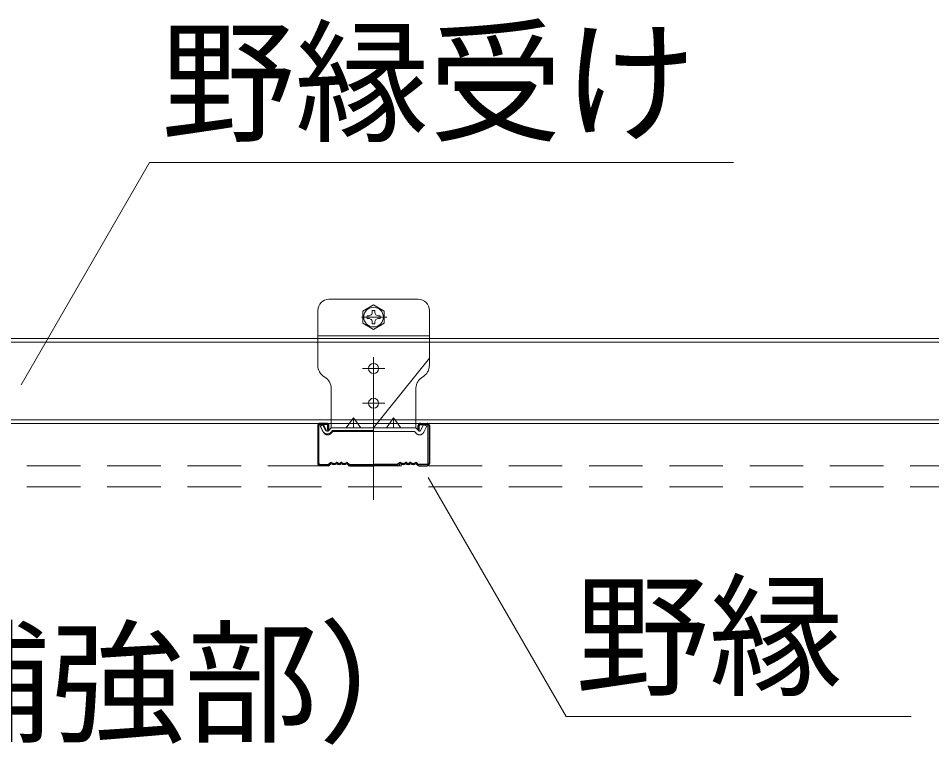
# Model space of a CAD drawing. Units: millimetres, scale not verified. Extents: x -7779 to 7778, y -5419 to 5375.
# Drawn here: x -3163.5 to -2754, y 477.6 to 803.2 of the extents above; entities that cross this region are included whole.
import ezdxf
from ezdxf.enums import TextEntityAlignment as Align

# ---------------------------------------------------------------- set-up
doc = ezdxf.new("R2010")
doc.units = ezdxf.units.MM
doc.header["$LTSCALE"] = 20
doc.linetypes.add('CHAIN1', pattern=[8, 5, -1, 1, -1])
doc.linetypes.add('DASHED1', pattern=[1.8, 1.2, -0.6])
doc.layers.add('2-6_文字', color=3, linetype='Continuous', lineweight=18)
doc.styles.add('ＭＳ ゴシック', font='')
doc.styles.get('ＭＳ ゴシック').set_extended_font_data('MS Gothic')

msp = doc.modelspace()

# ---------------------------------------------------------------- linework, layer by layer
at = {"layer": '2-6_文字', "color": 7}
for p, q in [((-3162.24, 638.95), (-3104.69, 738.63)), ((-3104.69, 738.63), (-2842.84, 738.63)), ((-3024.2, 677.27), (-3004.2, 677.27)), ((-2984.2, 677.27), (-3004.2, 677.27)), ((-3029.2, 672.27), (-3029.2, 647.67)), ((-2979.2, 672.27), (-2979.2, 650.87)), ((-3029.2, 660.87), (-3004.2, 660.87)), ((-2979.2, 660.87), (-3004.2, 660.87)), ((-2979.2, 650.87), (-3004.2, 619.67)), ((-3026.29, 642.53), (-3026.12, 642.42)), ((-3023.2, 637.28), (-3023.2, 619.67)), ((-3016.45, 619.67), (-3013.2, 624.15)), ((-3013.2, 624.15), (-3013.2, 619.67)), ((-3013.2, 624.15), (-3009.95, 619.67)), ((-3027.03, 621.06), (-3028.1, 620.53)), ((-3026.88, 618.08), (-3028.1, 620.53)), ((-3025.81, 618.61), (-3027.03, 621.06)), ((-3004.2, 618.47), (-3004.2, 619.67)), ((-2979.76, 597.45), (-2917.92, 490.35)), ((-2917.92, 490.35), (-2763.15, 490.35))]:
    msp.add_line(p, q, dxfattribs=at)
at = {"layer": '2-6_文字', "color": 4, "lineweight": 9}
for p, q in [((-3004.2, 674.77), (-3008.97, 672.02)), ((-3008.97, 672.02), (-3008.97, 666.52)), ((-3004.8, 672.21), (-3004.8, 671.66)), ((-3004.2, 674.77), (-2999.44, 672.02)), ((-3003.6, 672.21), (-3003.6, 671.66)), ((-3003.6, 672.21), (-3003.6, 671.4)), ((-2999.44, 672.02), (-2999.44, 666.52)), ((-3007.14, 669.87), (-3006.55, 669.87)), ((-3007.14, 668.67), (-3006.55, 668.67)), ((-3001.26, 669.87), (-3001.85, 669.87)), ((-3001.26, 668.67), (-3001.85, 668.67)), ((-3004.2, 663.77), (-3008.97, 666.52)), ((-3004.8, 666.33), (-3004.8, 666.89)), ((-3004.2, 663.77), (-2999.44, 666.52)), ((-3003.6, 666.33), (-3003.6, 667.15)), ((-3003.6, 666.33), (-3003.6, 666.89))]:
    msp.add_line(p, q, dxfattribs=at)
at = {"layer": '2-6_文字', "color": 4, "linetype": 'CHAIN1', "lineweight": 9}
for p, q in [((-3009.66, 669.27), (-2998.2, 669.27)), ((-3004.2, 651.32), (-3004.2, 587.4)), ((-3004.2, 651.32), (-3004.2, 587.4)), ((-3009.2, 646.27), (-2999.2, 646.27)), ((-3009.2, 630.67), (-2999.2, 630.67))]:
    msp.add_line(p, q, dxfattribs=at)
at = {"layer": '2-6_文字'}
for p, q in [((-3373.08, 659.67), (-2496.08, 659.67)), ((-3373.08, 658.07), (-2496.08, 658.07)), ((-3373.08, 623.27), (-2496.08, 623.27)), ((-3373.08, 621.67), (-2496.08, 621.67))]:
    msp.add_line(p, q, dxfattribs=at)
at = {"layer": '2-6_文字', "color": 7, "linetype": 'DASHED1'}
for p, q in [((-3029.2, 659.67), (-3004.2, 659.67)), ((-2979.2, 659.67), (-3004.2, 659.67)), ((-2979.2, 650.87), (-2979.2, 647.67)), ((-2982.12, 642.53), (-2982.29, 642.42)), ((-2985.2, 637.28), (-2985.2, 619.67)), ((-2995.2, 624.15), (-2998.45, 619.67)), ((-2995.2, 624.15), (-2995.2, 619.67)), ((-2995.2, 624.15), (-2991.95, 619.67)), ((-3026.7, 617.68), (-3028.03, 620.35)), ((-3024.45, 618.28), (-3023.2, 619.67)), ((-3023.2, 619.67), (-3004.2, 619.67)), ((-2985.2, 619.67), (-3004.2, 619.67)), ((-2983.96, 618.28), (-2985.2, 619.67)), ((-2981.7, 617.68), (-2980.37, 620.35)), ((-3023.26, 617.21), (-3022.49, 618.07)), ((-3022.49, 618.07), (-3004.2, 618.07)), ((-2985.92, 618.07), (-3004.2, 618.07)), ((-2985.15, 617.21), (-2985.92, 618.07))]:
    msp.add_line(p, q, dxfattribs=at)
at = {"layer": '2-6_文字', "color": 2, "lineweight": 25}
for p, q in [((-3029.2, 620.67), (-3029.2, 603.72)), ((-3028.7, 603.7), (-3028.7, 620.67)), ((-3025.2, 621.67), (-3028.2, 621.67)), ((-3025.2, 621.17), (-3028.2, 621.17)), ((-3024.7, 618.67), (-3024.7, 620.67)), ((-3024.7, 618.67), (-3024.2, 618.67)), ((-3024.2, 618.67), (-3024.2, 620.67)), ((-2984.2, 618.67), (-2984.2, 620.67)), ((-2983.7, 618.67), (-2984.2, 618.67)), ((-2983.7, 618.67), (-2983.7, 620.67)), ((-2983.2, 621.67), (-2980.2, 621.67)), ((-2983.2, 621.17), (-2980.2, 621.17)), ((-2979.7, 603.7), (-2979.7, 620.67)), ((-2979.2, 620.67), (-2979.2, 603.72)), ((-3028.2, 603.17), (-3024.62, 603.17)), ((-3028.2, 603.17), (-3024.62, 603.17)), ((-3024.62, 602.67), (-3028.2, 602.67)), ((-3024.62, 602.67), (-3028.2, 602.67)), ((-3024.26, 603.32), (-3023.56, 604.03)), ((-3023.56, 604.03), (-3024.26, 603.32)), ((-3023.2, 603.67), (-3023.91, 602.97)), ((-3023.2, 603.67), (-3023.91, 602.97)), ((-3016.2, 603.67), (-3015.5, 602.97)), ((-3015.85, 604.03), (-3015.14, 603.32)), ((-3014.79, 603.17), (-3004.2, 603.17)), ((-3014.79, 602.67), (-3004.2, 602.67)), ((-2993.62, 603.17), (-3004.2, 603.17)), ((-2993.62, 602.67), (-3004.2, 602.67)), ((-2992.56, 604.03), (-2993.26, 603.32)), ((-2992.2, 603.67), (-2992.91, 602.97)), ((-2985.2, 603.67), (-2984.5, 602.97)), ((-2985.2, 603.67), (-2984.5, 602.97)), ((-2984.14, 603.32), (-2984.85, 604.03)), ((-2984.85, 604.03), (-2984.14, 603.32)), ((-2980.2, 603.17), (-2983.79, 603.17)), ((-2980.2, 603.17), (-2983.79, 603.17)), ((-2983.79, 602.67), (-2980.2, 602.67)), ((-2983.79, 602.67), (-2980.2, 602.67))]:
    msp.add_line(p, q, dxfattribs=at)
at = {"layer": '2-6_文字', "color": 4, "linetype": 'DASHED1', "lineweight": 9}
for p, q in [((-4563.59, 602.67), (-2224, 602.67)), ((-4563.59, 593.17), (-2224, 593.17))]:
    msp.add_line(p, q, dxfattribs=at)
at = {"layer": '2-6_文字', "color": 7, "linetype": 'DASHED1'}
for points in [[(-3025.27, 618.39), (-3026.6, 621.06), (-3028.03, 620.35)], [(-2983.14, 618.39), (-2981.81, 621.06), (-2980.37, 620.35)]]:
    msp.add_lwpolyline(points, dxfattribs=at)
at = {"layer": '2-6_文字', "color": 7}
for points in [[(-3024.33, 618.42), (-3023.2, 619.67), (-3004.2, 619.67)], [(-3023.44, 617.61), (-3022.67, 618.47), (-3004.2, 618.47)]]:
    msp.add_lwpolyline(points, dxfattribs=at)
at = {"layer": '2-6_文字', "color": 4, "lineweight": 9}
msp.add_circle((-3004.2, 669.27), 4.4, dxfattribs=at)
at = {"layer": '2-6_文字', "color": 7}
for centre in [(-3004.2, 646.27), (-3004.2, 630.67)]:
    msp.add_circle(centre, 2.25, dxfattribs=at)
for centre, radius, start, end in [((-3024.2, 672.27), 5, 90, 180), ((-2984.2, 672.27), 5, 0, 90), ((-3023.2, 647.67), 6, 180, 239.0369), ((-3029.2, 637.28), 6, 0, 59.0369), ((-3025, 619.02), 0.9, 206.5, 318.1581), ((-3025, 619.02), 2.1, 206.5, 318.1581)]:
    msp.add_arc(centre, radius, start, end, dxfattribs=at)
at = {"layer": '2-6_文字', "color": 4, "lineweight": 9}
for centre, radius, start, end in [((-3006.4, 671.47), 1.6, 264.363, 6.6734), ((-3004.2, 669.27), 3, 78.463, 101.537), ((-3002.01, 671.47), 1.6, 173.3265, 275.637), ((-3004.2, 669.27), 3, 168.463, 191.5133), ((-3006.4, 667.08), 1.6, 353.3265, 95.637), ((-3002.01, 667.08), 1.6, 84.363, 186.6735), ((-3004.2, 669.27), 3, 348.4867, 11.537), ((-3004.2, 669.27), 3, 258.463, 281.537)]:
    msp.add_arc(centre, radius, start, end, dxfattribs=at)
at = {"layer": '2-6_文字', "color": 7, "linetype": 'DASHED1'}
for centre, radius, start, end in [((-2985.2, 647.67), 6, 300.9631, 0), ((-2979.2, 637.28), 6, 120.9631, 180), ((-3024.82, 618.62), 0.5, 206.5, 318.1581), ((-2983.58, 618.62), 0.5, 221.8419, 333.5), ((-3024.82, 618.62), 2.1, 206.5, 269.3494), ((-3024.82, 618.62), 2.1, 269.3494, 318.1581), ((-2983.58, 618.62), 2.1, 221.8419, 333.5)]:
    msp.add_arc(centre, radius, start, end, dxfattribs=at)
at = {"layer": '2-6_文字', "color": 2, "lineweight": 25}
for centre, radius, start, end in [((-3028.2, 620.67), 1, 90.003, 180.003), ((-3028.2, 620.67), 0.5, 90.003, 180.003), ((-3025.2, 620.67), 1, 0.003, 90.003), ((-3025.2, 620.67), 0.5, 0.003, 90.003), ((-2983.2, 620.67), 1, 89.997, 179.997), ((-2983.2, 620.67), 0.5, 89.997, 179.997), ((-2980.2, 620.67), 1, 359.997, 89.997), ((-2980.2, 620.67), 0.5, 359.997, 89.997), ((-3028.2, 603.67), 1, 177.476, 270), ((-3028.2, 603.67), 1, 177.476, 270), ((-3028.2, 603.67), 0.5, 177.476, 270), ((-3028.2, 603.67), 0.5, 177.476, 270), ((-3024.62, 603.67), 0.5, 270, 315), ((-3024.62, 603.67), 0.5, 270, 315), ((-3024.62, 603.67), 1, 270, 315), ((-3024.62, 603.67), 1, 270, 315), ((-3023.2, 603.67), 0.5, 46.3972, 135), ((-3021.95, 604.99), 1.81, 226.3972, 313.6028), ((-3021.95, 604.99), 1.31, 226.3972, 313.6028), ((-3020.7, 603.67), 0.5, 36.8699, 133.6028), ((-3019.7, 604.42), 1.25, 216.8699, 323.1301), ((-3019.7, 604.42), 0.75, 216.8699, 323.1301), ((-3018.7, 603.67), 0.5, 36.8699, 143.1301), ((-3018.7, 603.67), 0.5, 46.3972, 143.1301), ((-3017.45, 604.99), 1.81, 226.3972, 313.6028), ((-3017.45, 604.99), 1.31, 226.3972, 313.6028), ((-3016.2, 603.67), 0.5, 45, 133.6028), ((-3014.79, 603.67), 1, 225, 270), ((-3014.79, 603.67), 0.5, 225, 270), ((-2993.62, 603.67), 0.5, 270, 315), ((-2993.62, 603.67), 1, 270, 315), ((-2992.2, 603.67), 0.5, 46.3972, 135), ((-2990.95, 604.99), 1.81, 226.3972, 313.6028), ((-2990.95, 604.99), 1.31, 226.3972, 313.6028), ((-2989.7, 603.67), 0.5, 36.8699, 143.1301), ((-2989.7, 603.67), 0.5, 36.8699, 133.6028), ((-2988.7, 604.42), 1.25, 216.8699, 323.1301), ((-2988.7, 604.42), 0.75, 216.8699, 323.1301), ((-2987.7, 603.67), 0.5, 46.3972, 143.1301), ((-2986.45, 604.99), 1.81, 226.3972, 313.6028), ((-2986.45, 604.99), 1.31, 226.3972, 313.6028), ((-2985.2, 603.67), 0.5, 45, 133.6028), ((-2983.79, 603.67), 1, 225, 270), ((-2983.79, 603.67), 1, 225, 270), ((-2983.79, 603.67), 0.5, 225, 270), ((-2983.79, 603.67), 0.5, 225, 270), ((-2980.2, 603.67), 1, 270, 2.524), ((-2980.2, 603.67), 1, 270, 2.524), ((-2980.2, 603.67), 0.5, 270, 2.524), ((-2980.2, 603.67), 0.5, 270, 2.524)]:
    msp.add_arc(centre, radius, start, end, dxfattribs=at)

# ---------------------------------------------------------------- texts
at = {"layer": '2-6_文字', "color": 7, "style": 'ＭＳ ゴシック'}
for s, p in [('野縁受け', (-3099.44, 739.38)), ('野縁', (-2913.8, 491.1)), ('クリップ（補強部）', (-3509.04, 470.19))]:
    msp.add_text(s, height=43.99, dxfattribs=at).set_placement(p, align=Align.BOTTOM_LEFT)

doc.saveas('drawing.dxf')
